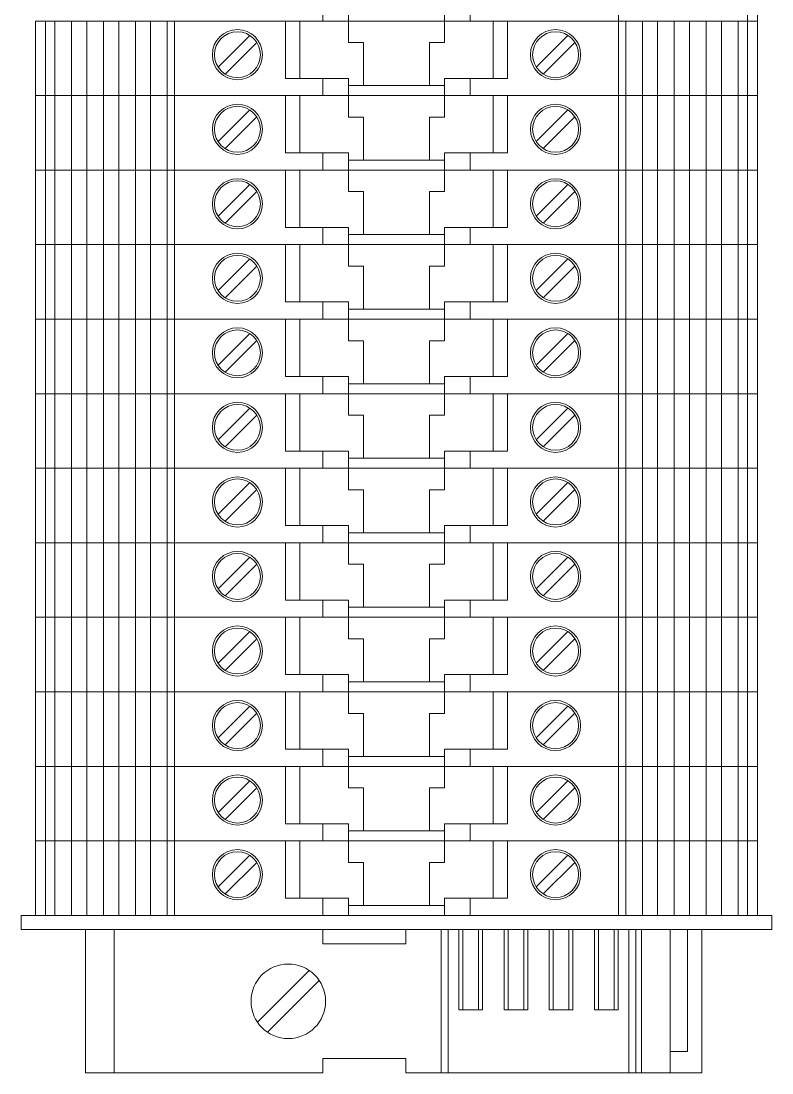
# Model space of a CAD drawing. Header units: millimetres. Extents: x 0 to 14510, y -7775 to 297.
# Drawn here: x 1203 to 1255.4, y -2640.7 to -2567.3 of the extents above; entities that cross this region are included whole.
import ezdxf

# ---------------------------------------------------------------- set-up
doc = ezdxf.new("R2010")
doc.units = ezdxf.units.MM
doc.layers.add('eProC - L2', color=41, linetype='Continuous', lineweight=20)

# ---------------------------------------------------------------- blocks, each defined once
blk = doc.blocks.new('eProC_Z_00')
at = {"layer": 'eProC - L2'}
blk.add_lwpolyline([(0.988, 0), (0, 0), (0, -52.402), (0.988, -52.402)], close=True, dxfattribs=at)
blk = doc.blocks.new('eProC_Z_EK1')
at = {"layer": 'eProC - L2'}
for p, q in [((0, 0), (0, -20.65)), ((10, 0), (0, 0)), ((10, 0), (10, -20.65)), ((0, -1), (8.5, -1)), ((8.5, -2.2), (8.5, -1)), ((10, -2.2), (0, -2.2)), ((0, -4.2), (10, -4.2)), ((10, -4.591), (0, -4.591)), ((10, -5.091), (0, -5.091)), ((5.6, -5.838), (0, -5.838)), ((5.6, -7.489), (5.6, -5.838)), ((5.6, -6.114), (0, -6.114)), ((5.6, -7.214), (0, -7.214)), ((5.6, -7.489), (0, -7.489)), ((5.6, -8.989), (0, -8.989)), ((5.6, -9.265), (0, -9.265)), ((5.6, -10.64), (5.6, -8.989)), ((5.6, -10.365), (0, -10.365)), ((5.6, -10.64), (0, -10.64)), ((5.6, -12.14), (0, -12.14)), ((5.6, -12.416), (0, -12.416)), ((5.6, -13.791), (5.6, -12.14)), ((5.6, -13.516), (0, -13.516)), ((5.6, -13.791), (0, -13.791)), ((5.6, -15.291), (0, -15.291)), ((5.6, -16.942), (5.6, -15.291)), ((5.6, -15.567), (0, -15.567)), ((5.6, -16.667), (0, -16.667)), ((5.6, -16.942), (0, -16.942)), ((10, -17.691), (0, -17.691)), ((10, -18.191), (0, -18.191)), ((0, -20.65), (1, -20.65)), ((1, -26.45), (1, -20.65)), ((9, -26.45), (9, -20.65)), ((10, -20.65), (9, -20.65)), ((0, -26.45), (0, -43)), ((0, -26.45), (1, -26.45)), ((7.158, -30.301), (3.549, -26.692)), ((10, -26.45), (9, -26.45)), ((10, -26.45), (10, -43)), ((6.451, -31.008), (2.842, -27.399)), ((10, -41), (0, -41)), ((10, -43), (0, -43))]:
    blk.add_line(p, q, dxfattribs=at)
blk.add_circle((5, -28.85), 2.6, dxfattribs=at)

msp = doc.modelspace()

# ---------------------------------------------------------------- linework, layer by layer
at = {"layer": 'eProC - L2'}
for p, q in [((1244.699, -2562.131), (1244.699, -2567.331)), ((1253.704, -2562.131), (1253.704, -2567.331)), ((1254.411, -2567.331), (1254.411, -2562.131)), ((1254.411, -2562.131), (1254.411, -2567.331)), ((1224.061, -2566.131), (1224.061, -2567.331)), ((1225.861, -2566.131), (1225.861, -2567.331)), ((1232.561, -2566.131), (1232.561, -2567.331)), ((1234.361, -2566.131), (1234.361, -2567.331)), ((1204.011, -2567.331), (1229.211, -2567.331)), ((1204.011, -2572.531), (1204.011, -2567.331)), ((1204.011, -2567.331), (1204.011, -2572.531)), ((1204.011, -2567.331), (1229.211, -2567.331)), ((1204.718, -2567.331), (1204.718, -2572.531)), ((1205.372, -2567.331), (1205.372, -2572.531)), ((1206.534, -2567.331), (1206.534, -2572.531)), ((1207.599, -2567.331), (1207.599, -2572.531)), ((1208.761, -2567.331), (1208.761, -2572.531)), ((1209.827, -2567.331), (1209.827, -2572.531)), ((1210.988, -2567.331), (1210.988, -2572.531)), ((1212.054, -2567.331), (1212.054, -2572.531)), ((1213.216, -2567.331), (1213.216, -2572.531)), ((1213.723, -2567.331), (1213.723, -2572.531)), ((1221.461, -2567.331), (1221.461, -2571.331)), ((1222.461, -2571.331), (1222.461, -2567.331)), ((1225.861, -2567.331), (1225.861, -2568.831)), ((1254.411, -2567.331), (1229.211, -2567.331)), ((1254.411, -2567.331), (1229.211, -2567.331)), ((1232.561, -2567.331), (1232.561, -2568.831)), ((1235.961, -2571.331), (1235.961, -2567.331)), ((1236.961, -2567.331), (1236.961, -2571.331)), ((1244.699, -2567.331), (1244.699, -2572.531)), ((1245.207, -2567.331), (1245.207, -2572.531)), ((1246.369, -2567.331), (1246.369, -2572.531)), ((1247.434, -2567.331), (1247.434, -2572.531)), ((1248.596, -2567.331), (1248.596, -2572.531)), ((1249.662, -2567.331), (1249.662, -2572.531)), ((1250.823, -2567.331), (1250.823, -2572.531)), ((1251.889, -2567.331), (1251.889, -2572.531)), ((1253.051, -2567.331), (1253.051, -2572.531)), ((1253.704, -2567.331), (1253.704, -2572.531)), ((1254.411, -2572.531), (1254.411, -2567.331)), ((1254.411, -2567.331), (1254.411, -2572.531)), ((1218.968, -2568.33), (1216.76, -2570.538)), ((1241.168, -2568.33), (1238.96, -2570.538)), ((1219.463, -2568.825), (1217.255, -2571.033)), ((1225.861, -2568.831), (1226.911, -2568.831)), ((1226.911, -2568.831), (1226.911, -2571.831)), ((1231.511, -2568.831), (1231.511, -2571.831)), ((1232.561, -2568.831), (1231.511, -2568.831)), ((1241.663, -2568.825), (1239.455, -2571.033)), ((1221.461, -2571.331), (1225.861, -2571.331)), ((1224.061, -2571.331), (1224.061, -2572.531)), ((1225.861, -2571.331), (1225.861, -2572.531)), ((1236.961, -2571.331), (1232.561, -2571.331)), ((1232.561, -2571.331), (1232.561, -2572.531)), ((1234.361, -2571.331), (1234.361, -2572.531)), ((1225.861, -2571.831), (1229.211, -2571.831)), ((1232.561, -2571.831), (1229.211, -2571.831)), ((1204.011, -2572.531), (1229.211, -2572.531)), ((1204.011, -2577.731), (1204.011, -2572.531)), ((1204.011, -2572.531), (1204.011, -2577.731)), ((1204.011, -2572.531), (1229.211, -2572.531)), ((1204.718, -2572.531), (1204.718, -2577.731)), ((1205.372, -2572.531), (1205.372, -2577.731)), ((1206.534, -2572.531), (1206.534, -2577.731)), ((1207.599, -2572.531), (1207.599, -2577.731)), ((1208.761, -2572.531), (1208.761, -2577.731)), ((1209.827, -2572.531), (1209.827, -2577.731)), ((1210.988, -2572.531), (1210.988, -2577.731)), ((1212.054, -2572.531), (1212.054, -2577.731)), ((1213.216, -2572.531), (1213.216, -2577.731)), ((1213.723, -2572.531), (1213.723, -2577.731)), ((1221.461, -2572.531), (1221.461, -2576.531)), ((1222.461, -2576.531), (1222.461, -2572.531)), ((1225.861, -2572.531), (1225.861, -2574.031)), ((1254.411, -2572.531), (1229.211, -2572.531)), ((1254.411, -2572.531), (1229.211, -2572.531)), ((1232.561, -2572.531), (1232.561, -2574.031)), ((1235.961, -2576.531), (1235.961, -2572.531)), ((1236.961, -2572.531), (1236.961, -2576.531)), ((1244.699, -2572.531), (1244.699, -2577.731)), ((1245.207, -2572.531), (1245.207, -2577.731)), ((1246.369, -2572.531), (1246.369, -2577.731)), ((1247.434, -2572.531), (1247.434, -2577.731)), ((1248.596, -2572.531), (1248.596, -2577.731)), ((1249.662, -2572.531), (1249.662, -2577.731)), ((1250.823, -2572.531), (1250.823, -2577.731)), ((1251.889, -2572.531), (1251.889, -2577.731)), ((1253.051, -2572.531), (1253.051, -2577.731)), ((1253.704, -2572.531), (1253.704, -2577.731)), ((1254.411, -2577.731), (1254.411, -2572.531)), ((1254.411, -2572.531), (1254.411, -2577.731)), ((1218.968, -2573.53), (1216.76, -2575.738)), ((1241.168, -2573.53), (1238.96, -2575.738)), ((1219.463, -2574.025), (1217.255, -2576.233)), ((1225.861, -2574.031), (1226.911, -2574.031)), ((1226.911, -2574.031), (1226.911, -2577.031)), ((1231.511, -2574.031), (1231.511, -2577.031)), ((1232.561, -2574.031), (1231.511, -2574.031)), ((1241.663, -2574.025), (1239.455, -2576.233)), ((1221.461, -2576.531), (1225.861, -2576.531)), ((1224.061, -2576.531), (1224.061, -2577.731)), ((1225.861, -2576.531), (1225.861, -2577.731)), ((1236.961, -2576.531), (1232.561, -2576.531)), ((1232.561, -2576.531), (1232.561, -2577.731)), ((1234.361, -2576.531), (1234.361, -2577.731)), ((1225.861, -2577.031), (1229.211, -2577.031)), ((1232.561, -2577.031), (1229.211, -2577.031)), ((1204.011, -2577.731), (1229.211, -2577.731)), ((1204.011, -2582.931), (1204.011, -2577.731)), ((1204.011, -2577.731), (1204.011, -2582.931)), ((1204.011, -2577.731), (1229.211, -2577.731)), ((1204.718, -2577.731), (1204.718, -2582.931)), ((1205.372, -2577.731), (1205.372, -2582.931)), ((1206.534, -2577.731), (1206.534, -2582.931)), ((1207.599, -2577.731), (1207.599, -2582.931)), ((1208.761, -2577.731), (1208.761, -2582.931)), ((1209.827, -2577.731), (1209.827, -2582.931)), ((1210.988, -2577.731), (1210.988, -2582.931)), ((1212.054, -2577.731), (1212.054, -2582.931)), ((1213.216, -2577.731), (1213.216, -2582.931)), ((1213.723, -2577.731), (1213.723, -2582.931)), ((1221.461, -2577.731), (1221.461, -2581.731)), ((1222.461, -2581.731), (1222.461, -2577.731)), ((1225.861, -2577.731), (1225.861, -2579.231)), ((1254.411, -2577.731), (1229.211, -2577.731)), ((1254.411, -2577.731), (1229.211, -2577.731)), ((1232.561, -2577.731), (1232.561, -2579.231)), ((1235.961, -2581.731), (1235.961, -2577.731)), ((1236.961, -2577.731), (1236.961, -2581.731)), ((1244.699, -2577.731), (1244.699, -2582.931)), ((1245.207, -2577.731), (1245.207, -2582.931)), ((1246.369, -2577.731), (1246.369, -2582.931)), ((1247.434, -2577.731), (1247.434, -2582.931)), ((1248.596, -2577.731), (1248.596, -2582.931)), ((1249.662, -2577.731), (1249.662, -2582.931)), ((1250.823, -2577.731), (1250.823, -2582.931)), ((1251.889, -2577.731), (1251.889, -2582.931)), ((1253.051, -2577.731), (1253.051, -2582.931)), ((1253.704, -2577.731), (1253.704, -2582.931)), ((1254.411, -2582.931), (1254.411, -2577.731)), ((1254.411, -2577.731), (1254.411, -2582.931)), ((1218.968, -2578.73), (1216.76, -2580.938)), ((1241.168, -2578.73), (1238.96, -2580.938)), ((1219.463, -2579.225), (1217.255, -2581.433)), ((1225.861, -2579.231), (1226.911, -2579.231)), ((1226.911, -2579.231), (1226.911, -2582.231)), ((1231.511, -2579.231), (1231.511, -2582.231)), ((1232.561, -2579.231), (1231.511, -2579.231)), ((1241.663, -2579.225), (1239.455, -2581.433)), ((1221.461, -2581.731), (1225.861, -2581.731)), ((1224.061, -2581.731), (1224.061, -2582.931)), ((1225.861, -2581.731), (1225.861, -2582.931)), ((1236.961, -2581.731), (1232.561, -2581.731)), ((1232.561, -2581.731), (1232.561, -2582.931)), ((1234.361, -2581.731), (1234.361, -2582.931)), ((1225.861, -2582.231), (1229.211, -2582.231)), ((1232.561, -2582.231), (1229.211, -2582.231)), ((1204.011, -2582.931), (1229.211, -2582.931)), ((1204.011, -2588.131), (1204.011, -2582.931)), ((1204.011, -2582.931), (1204.011, -2588.131)), ((1204.011, -2582.931), (1229.211, -2582.931)), ((1204.718, -2582.931), (1204.718, -2588.131)), ((1205.372, -2582.931), (1205.372, -2588.131)), ((1206.534, -2582.931), (1206.534, -2588.131)), ((1207.599, -2582.931), (1207.599, -2588.131)), ((1208.761, -2582.931), (1208.761, -2588.131)), ((1209.827, -2582.931), (1209.827, -2588.131)), ((1210.988, -2582.931), (1210.988, -2588.131)), ((1212.054, -2582.931), (1212.054, -2588.131)), ((1213.216, -2582.931), (1213.216, -2588.131)), ((1213.723, -2582.931), (1213.723, -2588.131)), ((1221.461, -2582.931), (1221.461, -2586.931)), ((1222.461, -2586.931), (1222.461, -2582.931)), ((1225.861, -2582.931), (1225.861, -2584.431)), ((1254.411, -2582.931), (1229.211, -2582.931)), ((1254.411, -2582.931), (1229.211, -2582.931)), ((1232.561, -2582.931), (1232.561, -2584.431)), ((1235.961, -2586.931), (1235.961, -2582.931)), ((1236.961, -2582.931), (1236.961, -2586.931)), ((1244.699, -2582.931), (1244.699, -2588.131)), ((1245.207, -2582.931), (1245.207, -2588.131)), ((1246.369, -2582.931), (1246.369, -2588.131)), ((1247.434, -2582.931), (1247.434, -2588.131)), ((1248.596, -2582.931), (1248.596, -2588.131)), ((1249.662, -2582.931), (1249.662, -2588.131)), ((1250.823, -2582.931), (1250.823, -2588.131)), ((1251.889, -2582.931), (1251.889, -2588.131)), ((1253.051, -2582.931), (1253.051, -2588.131)), ((1253.704, -2582.931), (1253.704, -2588.131)), ((1254.411, -2588.131), (1254.411, -2582.931)), ((1254.411, -2582.931), (1254.411, -2588.131)), ((1218.968, -2583.93), (1216.76, -2586.138)), ((1241.168, -2583.93), (1238.96, -2586.138)), ((1219.463, -2584.425), (1217.255, -2586.633)), ((1225.861, -2584.431), (1226.911, -2584.431)), ((1226.911, -2584.431), (1226.911, -2587.431)), ((1231.511, -2584.431), (1231.511, -2587.431)), ((1232.561, -2584.431), (1231.511, -2584.431)), ((1241.663, -2584.425), (1239.455, -2586.633)), ((1221.461, -2586.931), (1225.861, -2586.931)), ((1224.061, -2586.931), (1224.061, -2588.131)), ((1225.861, -2586.931), (1225.861, -2588.131)), ((1236.961, -2586.931), (1232.561, -2586.931)), ((1232.561, -2586.931), (1232.561, -2588.131)), ((1234.361, -2586.931), (1234.361, -2588.131)), ((1225.861, -2587.431), (1229.211, -2587.431)), ((1232.561, -2587.431), (1229.211, -2587.431)), ((1204.011, -2588.131), (1229.211, -2588.131)), ((1204.011, -2588.131), (1229.211, -2588.131)), ((1204.011, -2593.331), (1204.011, -2588.131)), ((1204.011, -2588.131), (1204.011, -2593.331)), ((1204.718, -2588.131), (1204.718, -2593.331)), ((1205.372, -2588.131), (1205.372, -2593.331)), ((1206.534, -2588.131), (1206.534, -2593.331)), ((1207.599, -2588.131), (1207.599, -2593.331)), ((1208.761, -2588.131), (1208.761, -2593.331)), ((1209.827, -2588.131), (1209.827, -2593.331)), ((1210.988, -2588.131), (1210.988, -2593.331)), ((1212.054, -2588.131), (1212.054, -2593.331)), ((1213.216, -2588.131), (1213.216, -2593.331)), ((1213.723, -2588.131), (1213.723, -2593.331)), ((1221.461, -2588.131), (1221.461, -2592.131)), ((1222.461, -2592.131), (1222.461, -2588.131)), ((1225.861, -2588.131), (1225.861, -2589.631)), ((1254.411, -2588.131), (1229.211, -2588.131)), ((1254.411, -2588.131), (1229.211, -2588.131)), ((1232.561, -2588.131), (1232.561, -2589.631)), ((1235.961, -2592.131), (1235.961, -2588.131)), ((1236.961, -2588.131), (1236.961, -2592.131)), ((1244.699, -2588.131), (1244.699, -2593.331)), ((1245.207, -2588.131), (1245.207, -2593.331)), ((1246.369, -2588.131), (1246.369, -2593.331)), ((1247.434, -2588.131), (1247.434, -2593.331)), ((1248.596, -2588.131), (1248.596, -2593.331)), ((1249.662, -2588.131), (1249.662, -2593.331)), ((1250.823, -2588.131), (1250.823, -2593.331)), ((1251.889, -2588.131), (1251.889, -2593.331)), ((1253.051, -2588.131), (1253.051, -2593.331)), ((1253.704, -2588.131), (1253.704, -2593.331)), ((1254.411, -2593.331), (1254.411, -2588.131)), ((1254.411, -2588.131), (1254.411, -2593.331)), ((1218.968, -2589.13), (1216.76, -2591.338)), ((1241.168, -2589.13), (1238.96, -2591.338)), ((1219.463, -2589.625), (1217.255, -2591.833)), ((1225.861, -2589.631), (1226.911, -2589.631)), ((1226.911, -2589.631), (1226.911, -2592.631)), ((1231.511, -2589.631), (1231.511, -2592.631)), ((1232.561, -2589.631), (1231.511, -2589.631)), ((1241.663, -2589.625), (1239.455, -2591.833)), ((1221.461, -2592.131), (1225.861, -2592.131)), ((1224.061, -2592.131), (1224.061, -2593.331)), ((1225.861, -2592.131), (1225.861, -2593.331)), ((1225.861, -2592.631), (1229.211, -2592.631)), ((1232.561, -2592.631), (1229.211, -2592.631)), ((1236.961, -2592.131), (1232.561, -2592.131)), ((1232.561, -2592.131), (1232.561, -2593.331)), ((1234.361, -2592.131), (1234.361, -2593.331)), ((1204.011, -2593.331), (1229.211, -2593.331)), ((1204.011, -2598.531), (1204.011, -2593.331)), ((1204.011, -2593.331), (1204.011, -2598.531)), ((1204.011, -2593.331), (1229.211, -2593.331)), ((1204.718, -2593.331), (1204.718, -2598.531)), ((1205.372, -2593.331), (1205.372, -2598.531)), ((1206.534, -2593.331), (1206.534, -2598.531)), ((1207.599, -2593.331), (1207.599, -2598.531)), ((1208.761, -2593.331), (1208.761, -2598.531)), ((1209.827, -2593.331), (1209.827, -2598.531)), ((1210.988, -2593.331), (1210.988, -2598.531)), ((1212.054, -2593.331), (1212.054, -2598.531)), ((1213.216, -2593.331), (1213.216, -2598.531)), ((1213.723, -2593.331), (1213.723, -2598.531)), ((1221.461, -2593.331), (1221.461, -2597.331)), ((1222.461, -2597.331), (1222.461, -2593.331)), ((1225.861, -2593.331), (1225.861, -2594.831)), ((1254.411, -2593.331), (1229.211, -2593.331)), ((1254.411, -2593.331), (1229.211, -2593.331)), ((1232.561, -2593.331), (1232.561, -2594.831)), ((1235.961, -2597.331), (1235.961, -2593.331)), ((1236.961, -2593.331), (1236.961, -2597.331)), ((1244.699, -2593.331), (1244.699, -2598.531)), ((1245.207, -2593.331), (1245.207, -2598.531)), ((1246.369, -2593.331), (1246.369, -2598.531)), ((1247.434, -2593.331), (1247.434, -2598.531)), ((1248.596, -2593.331), (1248.596, -2598.531)), ((1249.662, -2593.331), (1249.662, -2598.531)), ((1250.823, -2593.331), (1250.823, -2598.531)), ((1251.889, -2593.331), (1251.889, -2598.531)), ((1253.051, -2593.331), (1253.051, -2598.531)), ((1253.704, -2593.331), (1253.704, -2598.531)), ((1254.411, -2598.531), (1254.411, -2593.331)), ((1254.411, -2593.331), (1254.411, -2598.531)), ((1218.968, -2594.33), (1216.76, -2596.538)), ((1219.463, -2594.825), (1217.255, -2597.033)), ((1225.861, -2594.831), (1226.911, -2594.831)), ((1226.911, -2594.831), (1226.911, -2597.831)), ((1231.511, -2594.831), (1231.511, -2597.831)), ((1232.561, -2594.831), (1231.511, -2594.831)), ((1241.168, -2594.33), (1238.96, -2596.538)), ((1241.663, -2594.825), (1239.455, -2597.033)), ((1221.461, -2597.331), (1225.861, -2597.331)), ((1224.061, -2597.331), (1224.061, -2598.531)), ((1225.861, -2597.331), (1225.861, -2598.531)), ((1225.861, -2597.831), (1229.211, -2597.831)), ((1232.561, -2597.831), (1229.211, -2597.831)), ((1236.961, -2597.331), (1232.561, -2597.331)), ((1232.561, -2597.331), (1232.561, -2598.531)), ((1234.361, -2597.331), (1234.361, -2598.531)), ((1204.011, -2598.531), (1229.211, -2598.531)), ((1204.011, -2603.731), (1204.011, -2598.531)), ((1204.011, -2598.531), (1204.011, -2603.731)), ((1204.011, -2598.531), (1229.211, -2598.531)), ((1204.718, -2598.531), (1204.718, -2603.731)), ((1205.372, -2598.531), (1205.372, -2603.731)), ((1206.534, -2598.531), (1206.534, -2603.731)), ((1207.599, -2598.531), (1207.599, -2603.731)), ((1208.761, -2598.531), (1208.761, -2603.731)), ((1209.827, -2598.531), (1209.827, -2603.731)), ((1210.988, -2598.531), (1210.988, -2603.731)), ((1212.054, -2598.531), (1212.054, -2603.731)), ((1213.216, -2598.531), (1213.216, -2603.731)), ((1213.723, -2598.531), (1213.723, -2603.731)), ((1221.461, -2598.531), (1221.461, -2602.531)), ((1222.461, -2602.531), (1222.461, -2598.531)), ((1225.861, -2598.531), (1225.861, -2600.031)), ((1254.411, -2598.531), (1229.211, -2598.531)), ((1254.411, -2598.531), (1229.211, -2598.531)), ((1232.561, -2598.531), (1232.561, -2600.031)), ((1235.961, -2602.531), (1235.961, -2598.531)), ((1236.961, -2598.531), (1236.961, -2602.531)), ((1244.699, -2598.531), (1244.699, -2603.731)), ((1245.207, -2598.531), (1245.207, -2603.731)), ((1246.369, -2598.531), (1246.369, -2603.731)), ((1247.434, -2598.531), (1247.434, -2603.731)), ((1248.596, -2598.531), (1248.596, -2603.731)), ((1249.662, -2598.531), (1249.662, -2603.731)), ((1250.823, -2598.531), (1250.823, -2603.731)), ((1251.889, -2598.531), (1251.889, -2603.731)), ((1253.051, -2598.531), (1253.051, -2603.731)), ((1253.704, -2598.531), (1253.704, -2603.731)), ((1254.411, -2603.731), (1254.411, -2598.531)), ((1254.411, -2598.531), (1254.411, -2603.731)), ((1218.968, -2599.53), (1216.76, -2601.738)), ((1219.463, -2600.025), (1217.255, -2602.233)), ((1225.861, -2600.031), (1226.911, -2600.031)), ((1226.911, -2600.031), (1226.911, -2603.031)), ((1231.511, -2600.031), (1231.511, -2603.031)), ((1232.561, -2600.031), (1231.511, -2600.031)), ((1241.168, -2599.53), (1238.96, -2601.738)), ((1241.663, -2600.025), (1239.455, -2602.233)), ((1221.461, -2602.531), (1225.861, -2602.531)), ((1224.061, -2602.531), (1224.061, -2603.731)), ((1225.861, -2602.531), (1225.861, -2603.731)), ((1225.861, -2603.031), (1229.211, -2603.031)), ((1232.561, -2603.031), (1229.211, -2603.031)), ((1236.961, -2602.531), (1232.561, -2602.531)), ((1232.561, -2602.531), (1232.561, -2603.731)), ((1234.361, -2602.531), (1234.361, -2603.731)), ((1204.011, -2603.731), (1229.211, -2603.731)), ((1204.011, -2608.931), (1204.011, -2603.731)), ((1204.011, -2603.731), (1204.011, -2608.931)), ((1204.011, -2603.731), (1229.211, -2603.731)), ((1204.718, -2603.731), (1204.718, -2608.931)), ((1205.372, -2603.731), (1205.372, -2608.931)), ((1206.534, -2603.731), (1206.534, -2608.931)), ((1207.599, -2603.731), (1207.599, -2608.931)), ((1208.761, -2603.731), (1208.761, -2608.931)), ((1209.827, -2603.731), (1209.827, -2608.931)), ((1210.988, -2603.731), (1210.988, -2608.931)), ((1212.054, -2603.731), (1212.054, -2608.931)), ((1213.216, -2603.731), (1213.216, -2608.931)), ((1213.723, -2603.731), (1213.723, -2608.931)), ((1221.461, -2603.731), (1221.461, -2607.731)), ((1222.461, -2607.731), (1222.461, -2603.731)), ((1225.861, -2603.731), (1225.861, -2605.231)), ((1254.411, -2603.731), (1229.211, -2603.731)), ((1254.411, -2603.731), (1229.211, -2603.731)), ((1232.561, -2603.731), (1232.561, -2605.231)), ((1235.961, -2607.731), (1235.961, -2603.731)), ((1236.961, -2603.731), (1236.961, -2607.731)), ((1244.699, -2603.731), (1244.699, -2608.931)), ((1245.207, -2603.731), (1245.207, -2608.931)), ((1246.369, -2603.731), (1246.369, -2608.931)), ((1247.434, -2603.731), (1247.434, -2608.931)), ((1248.596, -2603.731), (1248.596, -2608.931)), ((1249.662, -2603.731), (1249.662, -2608.931)), ((1250.823, -2603.731), (1250.823, -2608.931)), ((1251.889, -2603.731), (1251.889, -2608.931)), ((1253.051, -2603.731), (1253.051, -2608.931)), ((1253.704, -2603.731), (1253.704, -2608.931)), ((1254.411, -2608.931), (1254.411, -2603.731)), ((1254.411, -2603.731), (1254.411, -2608.931)), ((1218.968, -2604.73), (1216.76, -2606.938)), ((1219.463, -2605.225), (1217.255, -2607.433)), ((1225.861, -2605.231), (1226.911, -2605.231)), ((1226.911, -2605.231), (1226.911, -2608.231)), ((1231.511, -2605.231), (1231.511, -2608.231)), ((1232.561, -2605.231), (1231.511, -2605.231)), ((1241.168, -2604.73), (1238.96, -2606.938)), ((1241.663, -2605.225), (1239.455, -2607.433)), ((1221.461, -2607.731), (1225.861, -2607.731)), ((1224.061, -2607.731), (1224.061, -2608.931)), ((1225.861, -2607.731), (1225.861, -2608.931)), ((1236.961, -2607.731), (1232.561, -2607.731)), ((1232.561, -2607.731), (1232.561, -2608.931)), ((1234.361, -2607.731), (1234.361, -2608.931)), ((1204.011, -2608.931), (1229.211, -2608.931)), ((1204.011, -2614.131), (1204.011, -2608.931)), ((1204.011, -2608.931), (1204.011, -2614.131)), ((1204.011, -2608.931), (1229.211, -2608.931)), ((1204.718, -2608.931), (1204.718, -2614.131)), ((1205.372, -2608.931), (1205.372, -2614.131)), ((1206.534, -2608.931), (1206.534, -2614.131)), ((1207.599, -2608.931), (1207.599, -2614.131)), ((1208.761, -2608.931), (1208.761, -2614.131)), ((1209.827, -2608.931), (1209.827, -2614.131)), ((1210.988, -2608.931), (1210.988, -2614.131)), ((1212.054, -2608.931), (1212.054, -2614.131)), ((1213.216, -2608.931), (1213.216, -2614.131)), ((1213.723, -2608.931), (1213.723, -2614.131)), ((1221.461, -2608.931), (1221.461, -2612.931)), ((1222.461, -2612.931), (1222.461, -2608.931)), ((1225.861, -2608.231), (1229.211, -2608.231)), ((1225.861, -2608.931), (1225.861, -2610.431)), ((1232.561, -2608.231), (1229.211, -2608.231)), ((1254.411, -2608.931), (1229.211, -2608.931)), ((1254.411, -2608.931), (1229.211, -2608.931)), ((1232.561, -2608.931), (1232.561, -2610.431)), ((1235.961, -2612.931), (1235.961, -2608.931)), ((1236.961, -2608.931), (1236.961, -2612.931)), ((1244.699, -2608.931), (1244.699, -2614.131)), ((1245.207, -2608.931), (1245.207, -2614.131)), ((1246.369, -2608.931), (1246.369, -2614.131)), ((1247.434, -2608.931), (1247.434, -2614.131)), ((1248.596, -2608.931), (1248.596, -2614.131)), ((1249.662, -2608.931), (1249.662, -2614.131)), ((1250.823, -2608.931), (1250.823, -2614.131)), ((1251.889, -2608.931), (1251.889, -2614.131)), ((1253.051, -2608.931), (1253.051, -2614.131)), ((1253.704, -2608.931), (1253.704, -2614.131)), ((1254.411, -2614.131), (1254.411, -2608.931)), ((1254.411, -2608.931), (1254.411, -2614.131)), ((1218.968, -2609.93), (1216.76, -2612.138)), ((1219.463, -2610.425), (1217.255, -2612.633)), ((1241.168, -2609.93), (1238.96, -2612.138)), ((1241.663, -2610.425), (1239.455, -2612.633)), ((1225.861, -2610.431), (1226.911, -2610.431)), ((1226.911, -2610.431), (1226.911, -2613.431)), ((1231.511, -2610.431), (1231.511, -2613.431)), ((1232.561, -2610.431), (1231.511, -2610.431)), ((1221.461, -2612.931), (1225.861, -2612.931)), ((1224.061, -2612.931), (1224.061, -2614.131)), ((1225.861, -2612.931), (1225.861, -2614.131)), ((1236.961, -2612.931), (1232.561, -2612.931)), ((1232.561, -2612.931), (1232.561, -2614.131)), ((1234.361, -2612.931), (1234.361, -2614.131)), ((1225.861, -2613.431), (1229.211, -2613.431)), ((1232.561, -2613.431), (1229.211, -2613.431)), ((1204.011, -2614.131), (1229.211, -2614.131)), ((1204.011, -2619.331), (1204.011, -2614.131)), ((1204.011, -2614.131), (1204.011, -2619.331)), ((1204.011, -2614.131), (1229.211, -2614.131)), ((1204.718, -2614.131), (1204.718, -2619.331)), ((1205.372, -2614.131), (1205.372, -2619.331)), ((1206.534, -2614.131), (1206.534, -2619.331)), ((1207.599, -2614.131), (1207.599, -2619.331)), ((1208.761, -2614.131), (1208.761, -2619.331)), ((1209.827, -2614.131), (1209.827, -2619.331)), ((1210.988, -2614.131), (1210.988, -2619.331)), ((1212.054, -2614.131), (1212.054, -2619.331)), ((1213.216, -2614.131), (1213.216, -2619.331)), ((1213.723, -2614.131), (1213.723, -2619.331)), ((1221.461, -2614.131), (1221.461, -2618.131)), ((1222.461, -2618.131), (1222.461, -2614.131)), ((1225.861, -2614.131), (1225.861, -2615.631)), ((1254.411, -2614.131), (1229.211, -2614.131)), ((1254.411, -2614.131), (1229.211, -2614.131)), ((1232.561, -2614.131), (1232.561, -2615.631)), ((1235.961, -2618.131), (1235.961, -2614.131)), ((1236.961, -2614.131), (1236.961, -2618.131)), ((1244.699, -2614.131), (1244.699, -2619.331)), ((1245.207, -2614.131), (1245.207, -2619.331)), ((1246.369, -2614.131), (1246.369, -2619.331)), ((1247.434, -2614.131), (1247.434, -2619.331)), ((1248.596, -2614.131), (1248.596, -2619.331)), ((1249.662, -2614.131), (1249.662, -2619.331)), ((1250.823, -2614.131), (1250.823, -2619.331)), ((1251.889, -2614.131), (1251.889, -2619.331)), ((1253.051, -2614.131), (1253.051, -2619.331)), ((1253.704, -2614.131), (1253.704, -2619.331)), ((1254.411, -2619.331), (1254.411, -2614.131)), ((1254.411, -2614.131), (1254.411, -2619.331)), ((1218.968, -2615.13), (1216.76, -2617.338)), ((1241.168, -2615.13), (1238.96, -2617.338)), ((1219.463, -2615.625), (1217.255, -2617.833)), ((1225.861, -2615.631), (1226.911, -2615.631)), ((1226.911, -2615.631), (1226.911, -2618.631)), ((1231.511, -2615.631), (1231.511, -2618.631)), ((1232.561, -2615.631), (1231.511, -2615.631)), ((1241.663, -2615.625), (1239.455, -2617.833)), ((1221.461, -2618.131), (1225.861, -2618.131)), ((1224.061, -2618.131), (1224.061, -2619.331)), ((1225.861, -2618.131), (1225.861, -2619.331)), ((1236.961, -2618.131), (1232.561, -2618.131)), ((1232.561, -2618.131), (1232.561, -2619.331)), ((1234.361, -2618.131), (1234.361, -2619.331)), ((1225.861, -2618.631), (1229.211, -2618.631)), ((1232.561, -2618.631), (1229.211, -2618.631)), ((1204.011, -2619.331), (1229.211, -2619.331)), ((1204.011, -2624.531), (1204.011, -2619.331)), ((1204.011, -2619.331), (1204.011, -2624.531)), ((1204.011, -2619.331), (1229.211, -2619.331)), ((1204.718, -2619.331), (1204.718, -2624.531)), ((1205.372, -2619.331), (1205.372, -2624.531)), ((1206.534, -2619.331), (1206.534, -2624.531)), ((1207.599, -2619.331), (1207.599, -2624.531)), ((1208.761, -2619.331), (1208.761, -2624.531)), ((1209.827, -2619.331), (1209.827, -2624.531)), ((1210.988, -2619.331), (1210.988, -2624.531)), ((1212.054, -2619.331), (1212.054, -2624.531)), ((1213.216, -2619.331), (1213.216, -2624.531)), ((1213.723, -2619.331), (1213.723, -2624.531)), ((1221.461, -2619.331), (1221.461, -2623.331)), ((1222.461, -2623.331), (1222.461, -2619.331)), ((1225.861, -2619.331), (1225.861, -2620.831)), ((1254.411, -2619.331), (1229.211, -2619.331)), ((1254.411, -2619.331), (1229.211, -2619.331)), ((1232.561, -2619.331), (1232.561, -2620.831)), ((1235.961, -2623.331), (1235.961, -2619.331)), ((1236.961, -2619.331), (1236.961, -2623.331)), ((1244.699, -2619.331), (1244.699, -2624.531)), ((1245.207, -2619.331), (1245.207, -2624.531)), ((1246.369, -2619.331), (1246.369, -2624.531)), ((1247.434, -2619.331), (1247.434, -2624.531)), ((1248.596, -2619.331), (1248.596, -2624.531)), ((1249.662, -2619.331), (1249.662, -2624.531)), ((1250.823, -2619.331), (1250.823, -2624.531)), ((1251.889, -2619.331), (1251.889, -2624.531)), ((1253.051, -2619.331), (1253.051, -2624.531)), ((1253.704, -2619.331), (1253.704, -2624.531)), ((1254.411, -2624.531), (1254.411, -2619.331)), ((1254.411, -2619.331), (1254.411, -2624.531)), ((1218.968, -2620.33), (1216.76, -2622.538)), ((1241.168, -2620.33), (1238.96, -2622.538)), ((1219.463, -2620.825), (1217.255, -2623.033)), ((1225.861, -2620.831), (1226.911, -2620.831)), ((1226.911, -2620.831), (1226.911, -2623.831)), ((1231.511, -2620.831), (1231.511, -2623.831)), ((1232.561, -2620.831), (1231.511, -2620.831)), ((1241.663, -2620.825), (1239.455, -2623.033)), ((1221.461, -2623.331), (1225.861, -2623.331)), ((1224.061, -2623.331), (1224.061, -2624.531)), ((1225.861, -2623.331), (1225.861, -2624.531)), ((1236.961, -2623.331), (1232.561, -2623.331)), ((1232.561, -2623.331), (1232.561, -2624.531)), ((1234.361, -2623.331), (1234.361, -2624.531)), ((1225.861, -2623.831), (1229.211, -2623.831)), ((1232.561, -2623.831), (1229.211, -2623.831)), ((1204.011, -2624.531), (1229.211, -2624.531)), ((1204.011, -2629.731), (1204.011, -2624.531)), ((1204.011, -2624.531), (1204.011, -2629.731)), ((1204.011, -2624.531), (1229.211, -2624.531)), ((1204.718, -2624.531), (1204.718, -2629.731)), ((1205.372, -2624.531), (1205.372, -2629.731)), ((1206.534, -2624.531), (1206.534, -2629.731)), ((1207.599, -2624.531), (1207.599, -2629.731)), ((1208.761, -2624.531), (1208.761, -2629.731)), ((1209.827, -2624.531), (1209.827, -2629.731)), ((1210.988, -2624.531), (1210.988, -2629.731)), ((1212.054, -2624.531), (1212.054, -2629.731)), ((1213.216, -2624.531), (1213.216, -2629.731)), ((1213.723, -2624.531), (1213.723, -2629.731)), ((1221.461, -2624.531), (1221.461, -2628.531)), ((1222.461, -2628.531), (1222.461, -2624.531)), ((1225.861, -2624.531), (1225.861, -2626.031)), ((1254.411, -2624.531), (1229.211, -2624.531)), ((1254.411, -2624.531), (1229.211, -2624.531)), ((1232.561, -2624.531), (1232.561, -2626.031)), ((1235.961, -2628.531), (1235.961, -2624.531)), ((1236.961, -2624.531), (1236.961, -2628.531)), ((1244.699, -2624.531), (1244.699, -2629.731)), ((1245.207, -2624.531), (1245.207, -2629.731)), ((1246.369, -2624.531), (1246.369, -2629.731)), ((1247.434, -2624.531), (1247.434, -2629.731)), ((1248.596, -2624.531), (1248.596, -2629.731)), ((1249.662, -2624.531), (1249.662, -2629.731)), ((1250.823, -2624.531), (1250.823, -2629.731)), ((1251.889, -2624.531), (1251.889, -2629.731)), ((1253.051, -2624.531), (1253.051, -2629.731)), ((1253.704, -2624.531), (1253.704, -2629.731)), ((1254.411, -2629.731), (1254.411, -2624.531)), ((1254.411, -2624.531), (1254.411, -2629.731)), ((1218.968, -2625.53), (1216.76, -2627.738)), ((1241.168, -2625.53), (1238.96, -2627.738)), ((1219.463, -2626.025), (1217.255, -2628.233)), ((1225.861, -2626.031), (1226.911, -2626.031)), ((1226.911, -2626.031), (1226.911, -2629.031)), ((1231.511, -2626.031), (1231.511, -2629.031)), ((1232.561, -2626.031), (1231.511, -2626.031)), ((1241.663, -2626.025), (1239.455, -2628.233)), ((1221.461, -2628.531), (1225.861, -2628.531)), ((1224.061, -2628.531), (1224.061, -2629.731)), ((1225.861, -2628.531), (1225.861, -2629.731)), ((1236.961, -2628.531), (1232.561, -2628.531)), ((1232.561, -2628.531), (1232.561, -2629.731)), ((1234.361, -2628.531), (1234.361, -2629.731)), ((1225.861, -2629.031), (1229.211, -2629.031)), ((1232.561, -2629.031), (1229.211, -2629.031)), ((1204.011, -2629.731), (1229.211, -2629.731)), ((1254.411, -2629.731), (1229.211, -2629.731))]:
    msp.add_line(p, q, dxfattribs=at)
for centre, radius in [((1218.111, -2569.681), 1.75), ((1218.111, -2569.681), 1.6), ((1240.311, -2569.681), 1.75), ((1240.311, -2569.681), 1.6), ((1218.111, -2574.881), 1.75), ((1218.111, -2574.881), 1.6), ((1240.311, -2574.881), 1.75), ((1240.311, -2574.881), 1.6), ((1218.111, -2580.081), 1.75), ((1218.111, -2580.081), 1.6), ((1240.311, -2580.081), 1.75), ((1240.311, -2580.081), 1.6), ((1218.111, -2585.281), 1.75), ((1218.111, -2585.281), 1.6), ((1240.311, -2585.281), 1.75), ((1240.311, -2585.281), 1.6), ((1218.111, -2590.481), 1.75), ((1218.111, -2590.481), 1.6), ((1240.311, -2590.481), 1.75), ((1240.311, -2590.481), 1.6), ((1218.111, -2595.681), 1.75), ((1218.111, -2595.681), 1.6), ((1240.311, -2595.681), 1.75), ((1240.311, -2595.681), 1.6), ((1218.111, -2600.881), 1.75), ((1218.111, -2600.881), 1.6), ((1240.311, -2600.881), 1.75), ((1240.311, -2600.881), 1.6), ((1218.111, -2606.081), 1.75), ((1218.111, -2606.081), 1.6), ((1240.311, -2606.081), 1.75), ((1240.311, -2606.081), 1.6), ((1218.111, -2611.281), 1.75), ((1218.111, -2611.281), 1.6), ((1240.311, -2611.281), 1.75), ((1240.311, -2611.281), 1.6), ((1218.111, -2616.481), 1.75), ((1240.311, -2616.481), 1.75), ((1218.111, -2616.481), 1.6), ((1240.311, -2616.481), 1.6), ((1218.111, -2621.681), 1.75), ((1240.311, -2621.681), 1.75), ((1218.111, -2621.681), 1.6), ((1240.311, -2621.681), 1.6), ((1218.111, -2626.881), 1.75), ((1218.111, -2626.881), 1.6), ((1240.311, -2626.881), 1.75), ((1240.311, -2626.881), 1.6)]:
    msp.add_circle(centre, radius, dxfattribs=at)

# ---------------------------------------------------------------- block references
at = {"color": 4}
for name, p, rotation in [('eProC_Z_00', (1203.01, -2630.72), 90), ('eProC_Z_EK1', (1250.511, -2630.72), 270)]:
    msp.add_blockref(name, p, dxfattribs=dict(at, rotation=rotation))

doc.saveas('drawing.dxf')
